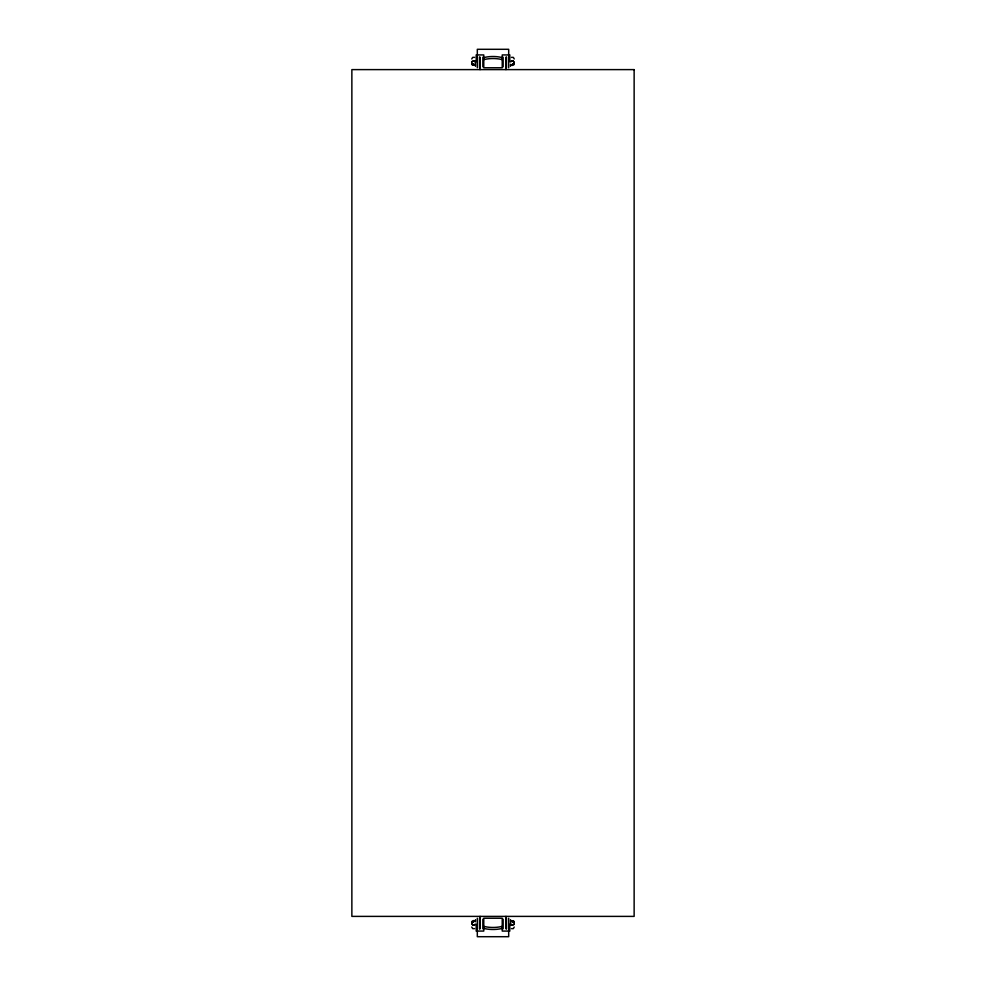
<?xml version="1.0" encoding="UTF-8"?>
<svg xmlns="http://www.w3.org/2000/svg" width="986" height="986" viewBox="0 0 986 986"><rect width="100%" height="100%" fill="white"/><g stroke="black" fill="none" stroke-linecap="round" stroke-linejoin="round"><path stroke-width="1.48" d="M471.813 64.016C474.007 67.541 471.123 62.426 471.801 63.979M514.187 921.984C512.116 918.632 514.704 923.303 514.248 922.132M471.764 58.95L472.688 57.361L474.537 57.361M514.236 927.05L513.312 928.639L511.463 928.639M510.748 61.699C513.201 58.371 515.851 64.41 512.387 64.213C516.171 64.016 512.93 58.568 510.785 61.625M475.252 924.301C473.132 927.567 469.718 921.787 473.761 921.811C469.804 921.762 472.984 927.493 475.215 924.375M472.011 61.625L473.613 60.762L475.215 61.625M513.989 924.375L512.387 925.238L510.785 924.375M472.836 65.236L475.277 64.41M510.723 921.59L513.201 920.801M511.463 57.361L513.312 57.361L514.236 58.95M474.537 928.639L472.688 928.639L471.764 927.05M483.769 57.607L484.693 57.385A16.614 6.582 0 0 1 501.307 57.385L502.231 57.607M483.769 59.641L484.693 59.419A16.614 6.582 0 0 1 501.307 59.419L502.231 59.641M502.231 926.359L501.307 926.581A16.614 6.582 0 0 1 484.693 926.581L483.769 926.359M502.231 928.393L501.307 928.615A16.614 6.582 0 0 1 484.693 928.615L483.769 928.393M477.31 54.933L483.769 54.933L483.769 67.763L502.231 67.763L502.231 54.933L508.69 54.933M477.31 931.067L483.769 931.067L483.769 918.237L502.231 918.237L502.231 931.067L508.69 931.067M472.935 65.273L474.919 64.903A1.849 1.689 0 0 0 475.215 64.558M513.065 920.727L511.081 921.097A1.849 1.689 0 0 0 510.785 921.442M474.66 61.07L472.097 61.477A1.849 1.725 0 0 0 472.158 63.572L473.761 64.189L472.331 63.72M511.34 924.93L513.903 924.523A1.849 1.725 0 0 0 513.842 922.428L512.239 921.811L513.669 922.28M510.526 64.472L510.526 66.321M510.538 919.679L510.563 924.634M509.799 54.834L509.799 61.736M509.799 924.264L509.799 931.166M508.69 67.763L508.69 49.3L477.31 49.3L477.31 67.763M508.69 918.237L508.69 936.7L477.31 936.7L477.31 918.237M506.484 57.015L506.484 67.763M506.484 918.237L506.484 928.985M505.929 57.176L505.929 69.612M505.929 916.388L505.929 928.824M503.156 57.176L503.156 66.838M503.156 919.162L503.156 928.824M482.844 57.176L482.844 66.838M482.844 919.162L482.844 928.824M480.071 57.176L480.071 69.612M480.071 916.388L480.071 928.824M479.516 57.015L479.516 67.763M479.516 918.237L479.516 928.985M476.201 54.834L476.201 61.736M476.201 924.264L476.201 931.166M475.474 919.679L475.474 921.528M475.437 61.366L475.462 66.321M471.949 922.958A1.824 1.664 0 0 1 472.861 920.764A1.824 1.664 0 0 1 475.277 921.602M510.97 924.597A1.849 1.725 0 0 1 510.723 924.227M514.051 63.042A1.824 1.664 0 0 1 513.139 65.236A1.824 1.664 0 0 1 510.723 64.398M475.03 61.403A1.849 1.725 0 0 1 475.277 61.773M634.134 69.612L351.866 69.612L351.866 916.388L634.134 916.388L634.134 69.612"/></g></svg>
